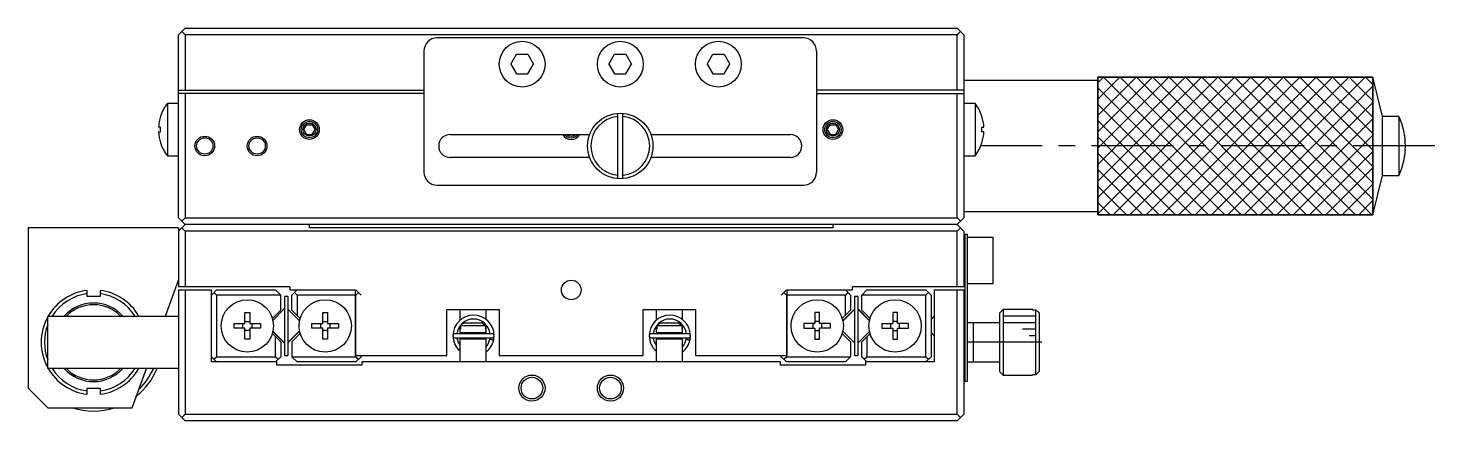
# Model space of a CAD drawing. Extents: x -367 to 375, y 8 to 432.
# Drawn here: x -167.2 to 47.8, y 372.5 to 432.5 of the extents above; entities that cross this region are included whole.
import ezdxf

# ---------------------------------------------------------------- set-up
doc = ezdxf.new("R2010")
doc.units = 0
doc.header["$LTSCALE"] = 10
doc.linetypes.add('CENTER', pattern=[2, 1.25, -0.25, 0.25, -0.25])
doc.layers.get('0').update_dxf_attribs({"linetype": 'CONTINUOUS'})
doc.layers.add('CENTER', color=1, linetype='CENTER')

msp = doc.modelspace()

# ---------------------------------------------------------------- linework, layer by layer
at = {"color": 7, "linetype": 'CONTINUOUS'}
for p, q in [((-143.183655, 432.493797), (-144.183655, 431.493797)), ((-143.183655, 432.493797), (-25.183655, 432.493797)), ((-25.183655, 432.493797), (-24.183655, 431.493797)), ((-144.183655, 403.493797), (-144.183655, 431.493797)), ((-143.683655, 431.993797), (-143.183655, 431.493797)), ((-143.183655, 431.493797), (-143.183655, 422.993797)), ((-25.183655, 431.493797), (-143.183655, 431.493797)), ((-48.683655, 430.993797), (-104.683655, 430.993797)), ((-25.183655, 431.493797), (-24.683655, 431.993797)), ((-25.183655, 422.993797), (-25.183655, 431.493797)), ((-24.183655, 431.493797), (-24.183655, 403.493797)), ((-106.683655, 428.993797), (-106.683655, 410.493797)), ((-93.415706, 426.993797), (-92.54968, 428.493797)), ((-92.54968, 428.493797), (-90.817629, 428.493797)), ((-90.817629, 428.493797), (-89.951604, 426.993797)), ((-78.415706, 426.993797), (-77.54968, 428.493797)), ((-77.54968, 428.493797), (-75.817629, 428.493797)), ((-75.817629, 428.493797), (-74.951604, 426.993797)), ((-63.415706, 426.993797), (-62.54968, 428.493797)), ((-62.54968, 428.493797), (-60.817629, 428.493797)), ((-60.817629, 428.493797), (-59.951604, 426.993797)), ((-46.683655, 428.993797), (-46.683655, 410.493797)), ((-93.415706, 426.993797), (-92.54968, 425.493797)), ((-90.817629, 425.493797), (-89.951604, 426.993797)), ((-78.415706, 426.993797), (-77.54968, 425.493797)), ((-75.817629, 425.493797), (-74.951604, 426.993797)), ((-63.415706, 426.993797), (-62.54968, 425.493797)), ((-60.817629, 425.493797), (-59.951604, 426.993797)), ((-92.54968, 425.493797), (-90.817629, 425.493797)), ((-77.54968, 425.493797), (-75.817629, 425.493797)), ((-62.54968, 425.493797), (-60.817629, 425.493797)), ((-3.683655, 424.493797), (-24.183635, 424.493797)), ((-3.683655, 424.993797), (-3.683655, 403.993797)), ((38.316345, 424.993797), (-3.683655, 424.993797)), ((39.816345, 418.993797), (38.316345, 424.993797)), ((38.316345, 403.993797), (38.316345, 424.993797)), ((-144.183655, 422.993797), (-106.683655, 422.993797)), ((-106.683655, 422.493797), (-144.183655, 422.493797)), ((-143.183655, 422.493797), (-143.183655, 403.493797)), ((-24.183655, 422.993797), (-46.683655, 422.993797)), ((-46.683655, 422.493797), (-24.183655, 422.493797)), ((-25.183655, 403.493797), (-25.183655, 422.493797)), ((-145.90713, 420.993797), (-145.90713, 412.993797)), ((-144.183655, 420.993797), (-145.90713, 420.993797)), ((-77.083655, 419.477772), (-77.083655, 409.509823)), ((-76.283655, 409.509823), (-76.283655, 419.477772)), ((-22.460179, 420.993797), (-24.183655, 420.993797)), ((-22.460179, 420.993797), (-22.460179, 412.993797)), ((-146.946237, 417.353797), (-147.263686, 417.353797)), ((-146.946237, 419.029228), (-146.955286, 419.033641)), ((-146.946237, 416.633797), (-146.946237, 417.353797)), ((-125.04968, 416.993797), (-124.616667, 417.743797)), ((-124.616667, 417.743797), (-123.750642, 417.743797)), ((-123.750642, 417.743797), (-123.317629, 416.993797)), ((-45.04968, 416.993797), (-44.616667, 417.743797)), ((-44.616667, 417.743797), (-43.750642, 417.743797)), ((-43.750642, 417.743797), (-43.317629, 416.993797)), ((-21.421072, 419.029228), (-21.412023, 419.033641)), ((-21.421072, 416.633797), (-21.421072, 417.353797)), ((-21.421072, 417.353797), (-21.103624, 417.353797)), ((42.316345, 418.993797), (39.816345, 418.993797)), ((39.816345, 409.993797), (39.816345, 418.993797)), ((42.316345, 418.993797), (42.316345, 409.993797)), ((-147.263686, 416.633797), (-146.946237, 416.633797)), ((-146.955286, 414.953953), (-146.946237, 414.958367)), ((-125.04968, 416.993797), (-124.616667, 416.243797)), ((-124.616667, 416.243797), (-123.750642, 416.243797)), ((-123.750642, 416.243797), (-123.317629, 416.993797)), ((-102.683655, 416.243797), (-81.367403, 416.243797)), ((-71.999906, 416.243797), (-50.683655, 416.243797)), ((-45.04968, 416.993797), (-44.616667, 416.243797)), ((-44.616667, 416.243797), (-43.750642, 416.243797)), ((-43.750642, 416.243797), (-43.317629, 416.993797)), ((-21.103624, 416.633797), (-21.421072, 416.633797)), ((-21.412023, 414.953953), (-21.421072, 414.958367)), ((-145.90713, 412.993797), (-144.183655, 412.993797)), ((-24.183655, 412.993797), (-22.460179, 412.993797)), ((-81.367403, 412.743797), (-102.683655, 412.743797)), ((-50.683655, 412.743797), (-71.999906, 412.743797)), ((38.316345, 403.993797), (39.816345, 409.993797)), ((39.816345, 409.993797), (42.316345, 409.993797)), ((-104.683655, 408.493797), (-48.683655, 408.493797)), ((-24.183655, 404.493797), (-3.683655, 404.493797)), ((-144.183655, 403.493797), (-143.183655, 402.493797)), ((-144.183655, 401.493797), (-143.183655, 402.493797)), ((-143.683655, 402.993797), (-143.183655, 403.493797)), ((-143.183655, 403.493797), (-25.183655, 403.493797)), ((-25.183655, 402.493797), (-143.183655, 402.493797)), ((-124.183655, 401.993797), (-124.183655, 402.493797)), ((-44.183655, 402.493797), (-44.183655, 401.993797)), ((-25.183655, 403.493797), (-24.683655, 402.993797)), ((-25.183655, 402.493797), (-24.183655, 403.493797)), ((-25.183655, 402.493797), (-24.183655, 401.493797)), ((-3.683655, 403.993797), (38.316345, 403.993797)), ((-144.183655, 401.993797), (-167.183655, 401.993797)), ((-167.183655, 401.993797), (-167.183655, 377.493797)), ((-144.183655, 401.993797), (-144.183655, 392.993797)), ((-143.683655, 401.993797), (-143.183655, 401.493797)), ((-143.183655, 401.493797), (-143.183655, 392.993797)), ((-25.183655, 401.493797), (-143.183655, 401.493797)), ((-44.183655, 401.993797), (-124.183655, 401.993797)), ((-25.183655, 401.493797), (-24.683655, 401.993797)), ((-25.183655, 392.993797), (-25.183655, 401.493797)), ((-24.183655, 401.493797), (-24.183655, 392.993797)), ((-24.183655, 400.993797), (-23.683655, 400.993797)), ((-23.983655, 378.493797), (-23.983655, 400.993797)), ((-23.683655, 400.993797), (-23.683655, 378.493797)), ((-19.683655, 400.493797), (-23.683655, 400.493797)), ((-19.683655, 393.493797), (-19.683655, 400.493797)), ((-146.185491, 388.493797), (-144.183655, 393.993797)), ((-23.683655, 393.493797), (-19.683655, 393.493797)), ((-158.183655, 391.493797), (-158.183655, 392.431051)), ((-156.183655, 391.493797), (-158.183655, 391.493797)), ((-156.183655, 392.431051), (-156.183655, 391.493797)), ((-127.183655, 392.993797), (-144.183655, 392.993797)), ((-144.183655, 392.493797), (-144.183655, 373.493797)), ((-144.183655, 392.493797), (-139.183655, 392.493797)), ((-143.183655, 392.493797), (-143.183655, 373.493797)), ((-139.183655, 381.493797), (-139.183655, 392.493797)), ((-138.383655, 392.493797), (-139.183655, 391.693797)), ((-138.383655, 391.693797), (-138.783655, 392.093797)), ((-138.383655, 392.493797), (-129.383655, 392.493797)), ((-138.383655, 391.693797), (-138.383655, 382.293797)), ((-128.583655, 391.693797), (-138.383655, 391.693797)), ((-129.383655, 392.493797), (-128.583655, 391.693797)), ((-128.583655, 389.422225), (-128.583655, 391.693797)), ((-127.483655, 391.493797), (-127.983655, 391.493797)), ((-127.983655, 391.493797), (-127.983655, 382.493797)), ((-127.483655, 391.493797), (-127.483655, 382.493797)), ((-127.183655, 392.993797), (-127.183655, 392.493797)), ((-127.183655, 392.493797), (-117.183655, 392.493797)), ((-126.083655, 392.493797), (-126.883655, 391.693797)), ((-126.883655, 389.422225), (-126.883655, 391.693797)), ((-126.083655, 391.693797), (-126.483655, 392.093797)), ((-126.083655, 391.693797), (-126.083655, 388.622225)), ((-117.083655, 391.693797), (-126.083655, 391.693797)), ((-117.183655, 392.493797), (-117.183655, 382.493797)), ((-117.083655, 392.493797), (-116.283655, 391.693797)), ((-116.683655, 392.093797), (-117.083655, 391.693797)), ((-117.083655, 382.293797), (-117.083655, 391.693797)), ((-51.283655, 392.493797), (-52.083655, 391.693797)), ((-51.283655, 391.693797), (-51.683655, 392.093797)), ((-51.283655, 391.693797), (-51.283655, 382.293797)), ((-42.283655, 391.693797), (-51.283655, 391.693797)), ((-51.183655, 392.493797), (-41.183655, 392.493797)), ((-51.183655, 382.493797), (-51.183655, 392.493797)), ((-42.283655, 392.493797), (-41.483655, 391.693797)), ((-41.883655, 392.093797), (-42.283655, 391.693797)), ((-42.283655, 388.622225), (-42.283655, 391.693797)), ((-41.483655, 391.693797), (-41.483655, 389.422225)), ((-41.183655, 392.493797), (-41.183655, 392.993797)), ((-23.983655, 392.993797), (-41.183655, 392.993797)), ((-40.883655, 391.493797), (-40.883655, 382.493797)), ((-40.383655, 391.493797), (-40.883655, 391.493797)), ((-40.383655, 391.493797), (-40.383655, 382.493797)), ((-39.783655, 391.693797), (-38.983655, 392.493797)), ((-29.983655, 391.693797), (-39.783655, 391.693797)), ((-39.783655, 389.422225), (-39.783655, 391.693797)), ((-38.983655, 392.493797), (-29.983655, 392.493797)), ((-29.983655, 392.493797), (-29.183655, 391.693797)), ((-29.583655, 392.093797), (-29.983655, 391.693797)), ((-29.983655, 382.293797), (-29.983655, 391.693797)), ((-29.183655, 391.693797), (-29.183655, 382.293797)), ((-28.683655, 392.493797), (-24.183655, 392.493797)), ((-28.683655, 392.493797), (-28.683655, 381.493797)), ((-25.183655, 373.493797), (-25.183655, 392.493797)), ((-24.183655, 392.493797), (-24.183655, 373.493797)), ((-129.854743, 388.151136), (-128.583655, 389.422225)), ((-127.983655, 389.642935), (-129.776405, 387.850185)), ((-127.483656, 389.572224), (-125.703243, 387.791813)), ((-125.612566, 388.151137), (-126.883655, 389.422225)), ((-103.183655, 382.493797), (-103.183655, 389.493797)), ((-103.183655, 389.493797), (-95.183655, 389.493797)), ((-101.183655, 389.493797), (-101.183655, 387.866616)), ((-97.183655, 387.990281), (-97.183655, 389.493797)), ((-95.183655, 389.493797), (-95.183655, 382.493797)), ((-73.183655, 382.493797), (-73.183655, 389.493797)), ((-73.183655, 389.493797), (-65.183655, 389.493797)), ((-71.183655, 389.493797), (-71.183655, 387.866616)), ((-67.183655, 387.990281), (-67.183655, 389.493797)), ((-65.183655, 389.493797), (-65.183655, 382.493797)), ((-41.483655, 389.422225), (-42.754744, 388.151137)), ((-42.664067, 387.791813), (-40.883655, 389.572225)), ((-40.883655, 389.501514), (-42.65249, 387.732678)), ((-38.590905, 387.850185), (-40.383655, 389.642935)), ((-40.383655, 389.572225), (-38.603243, 387.791813)), ((-39.783655, 389.422225), (-38.512567, 388.151136)), ((-18.183655, 389.493797), (-18.683655, 388.993797)), ((-18.183655, 389.493797), (-18.183655, 379.493797)), ((-13.683655, 389.493797), (-18.183655, 389.493797)), ((-13.683655, 389.493797), (-13.683655, 389.477772)), ((-13.683655, 389.477772), (-13.183655, 389.477772)), ((-13.183655, 379.509823), (-13.183655, 389.477772)), ((-13.183655, 389.477772), (-12.683655, 388.975984)), ((-164.183655, 380.493797), (-164.183655, 388.493797)), ((-164.183655, 388.493797), (-144.183655, 388.493797)), ((-135.719085, 386.633797), (-135.719085, 387.353797)), ((-135.719085, 387.353797), (-134.043655, 387.353797)), ((-134.371684, 386.633797), (-134.371684, 387.353797)), ((-134.043655, 389.029228), (-133.323655, 389.029228)), ((-134.043655, 387.353797), (-134.043655, 389.029228)), ((-134.043655, 387.681826), (-133.323655, 387.681826)), ((-133.323655, 389.029228), (-133.323655, 387.353797)), ((-133.323655, 387.353797), (-131.648224, 387.353797)), ((-132.995626, 387.353797), (-132.995626, 386.633797)), ((-131.648224, 387.353797), (-131.648224, 386.633797)), ((-123.819085, 387.353797), (-122.143655, 387.353797)), ((-123.819085, 386.633797), (-123.819085, 387.353797)), ((-122.471684, 386.633797), (-122.471684, 387.353797)), ((-122.143655, 389.029228), (-121.423655, 389.029228)), ((-122.143655, 387.353797), (-122.143655, 389.029228)), ((-122.143655, 387.681826), (-121.423655, 387.681826)), ((-121.423655, 389.029228), (-121.423655, 387.353797)), ((-121.423655, 387.353797), (-119.748224, 387.353797)), ((-121.095626, 387.353797), (-121.095626, 386.633797)), ((-119.748224, 387.353797), (-119.748224, 386.633797)), ((-101.120146, 386.993797), (-100.597868, 387.493797)), ((-100.597868, 387.493797), (-97.769441, 387.493797)), ((-97.769441, 387.493797), (-97.247163, 386.993797)), ((-97.183655, 385.993797), (-97.183655, 387.17203)), ((-71.120146, 386.993797), (-70.597868, 387.493797)), ((-70.597868, 387.493797), (-67.769441, 387.493797)), ((-67.769441, 387.493797), (-67.247163, 386.993797)), ((-67.183655, 385.993797), (-67.183655, 387.17203)), ((-46.943655, 387.353797), (-48.619085, 387.353797)), ((-48.619085, 387.353797), (-48.619085, 386.633797)), ((-47.271684, 387.353797), (-47.271684, 386.633797)), ((-46.223655, 389.029228), (-46.943655, 389.029228)), ((-46.943655, 389.029228), (-46.943655, 387.353797)), ((-46.223655, 387.681826), (-46.943655, 387.681826)), ((-46.223655, 387.353797), (-46.223655, 389.029228)), ((-44.548224, 387.353797), (-46.223655, 387.353797)), ((-45.895626, 386.633797), (-45.895626, 387.353797)), ((-44.548224, 386.633797), (-44.548224, 387.353797)), ((-36.719085, 387.353797), (-36.719085, 386.633797)), ((-36.719085, 387.353797), (-35.043655, 387.353797)), ((-35.371684, 387.353797), (-35.371684, 386.633797)), ((-34.323655, 389.029228), (-35.043655, 389.029228)), ((-35.043655, 389.029228), (-35.043655, 387.353797)), ((-34.323655, 387.681826), (-35.043655, 387.681826)), ((-34.323655, 387.353797), (-34.323655, 389.029228)), ((-32.648224, 387.353797), (-34.323655, 387.353797)), ((-33.995626, 386.633797), (-33.995626, 387.353797)), ((-32.648224, 386.633797), (-32.648224, 387.353797)), ((-28.683655, 388.493797), (-29.183655, 387.993797)), ((-18.683655, 387.493797), (-23.683655, 387.493797)), ((-22.683655, 381.493797), (-22.683655, 387.493797)), ((-18.683655, 379.993797), (-18.683655, 388.993797)), ((-12.683655, 388.975984), (-12.683655, 380.01161)), ((-134.043655, 386.633797), (-135.719085, 386.633797)), ((-134.043655, 384.958367), (-134.043655, 386.633797)), ((-133.323655, 386.305768), (-134.043655, 386.305768)), ((-133.323655, 384.958367), (-134.043655, 384.958367)), ((-133.323655, 386.633797), (-133.323655, 384.958367)), ((-131.648224, 386.633797), (-133.323655, 386.633797)), ((-128.583655, 384.56537), (-129.854743, 385.836458)), ((-129.776405, 386.13741), (-127.983655, 384.34466)), ((-127.983655, 384.41537), (-129.764067, 386.195782)), ((-129.383655, 382.293797), (-129.383655, 385.36537)), ((-127.483655, 384.486081), (-125.714819, 386.254916)), ((-125.703243, 386.195782), (-127.483655, 384.41537)), ((-125.612567, 385.836458), (-126.883655, 384.56537)), ((-122.143655, 386.633797), (-123.819085, 386.633797)), ((-122.143655, 384.958367), (-122.143655, 386.633797)), ((-121.423655, 386.305768), (-122.143655, 386.305768)), ((-121.423655, 384.958367), (-122.143655, 384.958367)), ((-121.423655, 386.633797), (-121.423655, 384.958367)), ((-119.748224, 386.633797), (-121.423655, 386.633797)), ((-102.197374, 384.888589), (-102.195538, 384.876896)), ((-102.196471, 384.876689), (-102.179057, 384.79837)), ((-96.258547, 385.799062), (-101.958547, 385.799062)), ((-101.958547, 385.199062), (-96.258547, 385.199062)), ((-101.605311, 384.999843), (-101.605127, 385.009843)), ((-101.604984, 384.989849), (-101.605311, 384.999843)), ((-101.605127, 385.009843), (-101.604432, 385.019822)), ((-101.604146, 384.979889), (-101.604984, 384.989849)), ((-101.604432, 385.019822), (-101.603228, 385.029752)), ((-101.602802, 384.96999), (-101.604146, 384.979889)), ((-101.603228, 385.029752), (-101.601519, 385.039606)), ((-101.600892, 384.95988), (-101.602802, 384.96999)), ((-101.601519, 385.039606), (-101.599309, 385.049358)), ((-101.599309, 385.049358), (-101.596606, 385.058981)), ((-101.596606, 385.058981), (-101.593417, 385.06845)), ((-101.593417, 385.06845), (-101.589754, 385.077738)), ((-101.589754, 385.077738), (-101.585627, 385.086823)), ((-101.585627, 385.086823), (-101.581048, 385.095679)), ((-101.581048, 385.095679), (-101.576032, 385.104286)), ((-101.576032, 385.104286), (-101.570594, 385.112622)), ((-101.570594, 385.112622), (-101.564749, 385.120665)), ((-101.564749, 385.120665), (-101.558514, 385.128398)), ((-101.558514, 385.128398), (-101.551907, 385.135801)), ((-101.551907, 385.135801), (-101.544946, 385.142858)), ((-101.544946, 385.142858), (-101.53765, 385.149552)), ((-101.53765, 385.149552), (-101.53004, 385.15587)), ((-101.53004, 385.15587), (-101.522134, 385.161797)), ((-101.522134, 385.161797), (-101.513954, 385.16732)), ((-101.513954, 385.16732), (-101.50552, 385.17243)), ((-101.50552, 385.17243), (-101.496853, 385.177114)), ((-101.496853, 385.177114), (-101.487976, 385.181365)), ((-101.487976, 385.181365), (-101.478909, 385.185173)), ((-101.478909, 385.185173), (-101.469674, 385.188531)), ((-101.469674, 385.188531), (-101.460293, 385.191433)), ((-101.460293, 385.191433), (-101.450789, 385.193874)), ((-101.450789, 385.193874), (-101.441183, 385.195849)), ((-101.441183, 385.195849), (-101.431497, 385.197356)), ((-101.431497, 385.197356), (-101.421753, 385.19839)), ((-101.421753, 385.19839), (-101.411974, 385.198951)), ((-101.411974, 385.198951), (-101.405297, 385.199062)), ((-101.183655, 386.981022), (-101.183655, 385.993797)), ((-101.120146, 386.493797), (-101.183655, 386.493797)), ((-101.183655, 385.993797), (-97.183655, 385.993797)), ((-97.183655, 384.993797), (-101.183655, 384.993797)), ((-101.183655, 384.993797), (-101.183655, 381.493797)), ((-101.120146, 386.993797), (-101.120146, 386.493797)), ((-97.247163, 386.993797), (-101.120146, 386.993797)), ((-100.433655, 385.993797), (-100.433655, 385.799062)), ((-100.433655, 385.199062), (-100.433655, 384.993797)), ((-97.933655, 385.799062), (-97.933655, 385.993797)), ((-97.933655, 384.993797), (-97.933655, 385.199062)), ((-97.247163, 386.493797), (-97.247163, 386.993797)), ((-97.183655, 386.493797), (-97.247163, 386.493797)), ((-97.183655, 381.493797), (-97.183655, 384.993797)), ((-96.811797, 385.199062), (-96.802523, 385.198848)), ((-96.802523, 385.198848), (-96.792757, 385.198162)), ((-96.792757, 385.198162), (-96.783035, 385.197004)), ((-96.783035, 385.197004), (-96.773381, 385.195376)), ((-96.773381, 385.195376), (-96.763815, 385.193282)), ((-96.763815, 385.193282), (-96.75436, 385.190726)), ((-96.75436, 385.190726), (-96.745038, 385.187713)), ((-96.745038, 385.187713), (-96.735869, 385.184249)), ((-96.735869, 385.184249), (-96.726875, 385.180341)), ((-96.726875, 385.180341), (-96.718078, 385.175997)), ((-96.718078, 385.175997), (-96.709498, 385.171224)), ((-96.709498, 385.171224), (-96.701156, 385.166034)), ((-96.701156, 385.166034), (-96.693073, 385.160436)), ((-96.693073, 385.160436), (-96.685267, 385.154443)), ((-96.685267, 385.154443), (-96.67776, 385.148066)), ((-96.67776, 385.148066), (-96.670571, 385.141319)), ((-96.670571, 385.141319), (-96.663717, 385.134217)), ((-96.663717, 385.134217), (-96.657219, 385.126776)), ((-96.657219, 385.126776), (-96.651092, 385.119011)), ((-96.651092, 385.119011), (-96.645355, 385.110942)), ((-96.645355, 385.110942), (-96.640024, 385.102586)), ((-96.640024, 385.102586), (-96.635114, 385.093963)), ((-96.635114, 385.093963), (-96.630639, 385.085095)), ((-96.630639, 385.085095), (-96.626614, 385.076003)), ((-96.626614, 385.076003), (-96.62305, 385.06671)), ((-96.62305, 385.06671), (-96.61996, 385.057239)), ((-96.613714, 384.968205), (-96.621826, 384.932009)), ((-96.61996, 385.057239), (-96.617352, 385.047615)), ((-96.033193, 384.822581), (-96.618083, 384.948886)), ((-96.617352, 385.047615), (-96.615235, 385.037864)), ((-96.615373, 384.95694), (-96.61626, 384.95935)), ((-96.614581, 384.968252), (-96.616202, 384.95988)), ((-96.612682, 384.954158), (-96.615373, 384.95694)), ((-96.615235, 385.037864), (-96.613617, 385.02801)), ((-96.613146, 384.978151), (-96.614581, 384.968252)), ((-96.613617, 385.02801), (-96.612503, 385.018081)), ((-96.61222, 384.988111), (-96.613146, 384.978151)), ((-96.608206, 384.95102), (-96.612682, 384.954158)), ((-96.612503, 385.018081), (-96.611898, 385.008103)), ((-96.611803, 384.998104), (-96.61222, 384.988111)), ((-96.611898, 385.008103), (-96.611803, 384.998104)), ((-96.601971, 384.947546), (-96.608206, 384.95102)), ((-96.594016, 384.943756), (-96.601971, 384.947546)), ((-96.584391, 384.939675), (-96.594016, 384.943756)), ((-96.573153, 384.935328), (-96.584391, 384.939675)), ((-96.560373, 384.93074), (-96.573153, 384.935328)), ((-96.54613, 384.925942), (-96.560373, 384.93074)), ((-96.53051, 384.920961), (-96.54613, 384.925942)), ((-96.513612, 384.91583), (-96.53051, 384.920961)), ((-96.495538, 384.910579), (-96.513612, 384.91583)), ((-96.4764, 384.905241), (-96.495538, 384.910579)), ((-96.456316, 384.899848), (-96.4764, 384.905241)), ((-96.43541, 384.894435), (-96.456316, 384.899848)), ((-96.413811, 384.889034), (-96.43541, 384.894435)), ((-96.391653, 384.883679), (-96.413811, 384.889034)), ((-96.36907, 384.878403), (-96.391653, 384.883679)), ((-96.346204, 384.873238), (-96.36907, 384.878403)), ((-96.323194, 384.868216), (-96.346204, 384.873238)), ((-96.300184, 384.863368), (-96.323194, 384.868216)), ((-96.277313, 384.858724), (-96.300184, 384.863368)), ((-96.254725, 384.854313), (-96.277313, 384.858724)), ((-96.232557, 384.850161), (-96.254725, 384.854313)), ((-96.210946, 384.846295), (-96.232557, 384.850161)), ((-96.029766, 384.833023), (-96.060028, 385.27412)), ((-96.030423, 384.83262), (-96.011096, 384.929341)), ((-96.011096, 384.929341), (-95.959615, 385.466934)), ((-72.197374, 384.888589), (-72.195538, 384.876896)), ((-72.196471, 384.876689), (-72.179057, 384.79837)), ((-66.258547, 385.799062), (-71.958547, 385.799062)), ((-71.958547, 385.199062), (-66.258547, 385.199062)), ((-71.605311, 384.999843), (-71.605127, 385.009843)), ((-71.604984, 384.989849), (-71.605311, 384.999843)), ((-71.605127, 385.009843), (-71.604432, 385.019822)), ((-71.604146, 384.979889), (-71.604984, 384.989849)), ((-71.604432, 385.019822), (-71.603228, 385.029752)), ((-71.602802, 384.96999), (-71.604146, 384.979889)), ((-71.603228, 385.029752), (-71.601519, 385.039606)), ((-71.600892, 384.95988), (-71.602802, 384.96999)), ((-71.601519, 385.039606), (-71.599309, 385.049358)), ((-71.599309, 385.049358), (-71.596606, 385.058981)), ((-71.596606, 385.058981), (-71.593417, 385.06845)), ((-71.593417, 385.06845), (-71.589754, 385.077738)), ((-71.589754, 385.077738), (-71.585627, 385.086823)), ((-71.585627, 385.086823), (-71.581048, 385.095679)), ((-71.581048, 385.095679), (-71.576032, 385.104286)), ((-71.576032, 385.104286), (-71.570594, 385.112622)), ((-71.570594, 385.112622), (-71.564749, 385.120665)), ((-71.564749, 385.120665), (-71.558514, 385.128398)), ((-71.558514, 385.128398), (-71.551907, 385.135801)), ((-71.551907, 385.135801), (-71.544946, 385.142858)), ((-71.544946, 385.142858), (-71.53765, 385.149552)), ((-71.53765, 385.149552), (-71.53004, 385.15587)), ((-71.53004, 385.15587), (-71.522134, 385.161797)), ((-71.522134, 385.161797), (-71.513954, 385.16732)), ((-71.513954, 385.16732), (-71.50552, 385.17243)), ((-71.50552, 385.17243), (-71.496853, 385.177114)), ((-71.496853, 385.177114), (-71.487976, 385.181365)), ((-71.487976, 385.181365), (-71.478909, 385.185173)), ((-71.478909, 385.185173), (-71.469674, 385.188531)), ((-71.469674, 385.188531), (-71.460293, 385.191433)), ((-71.460293, 385.191433), (-71.450789, 385.193874)), ((-71.450789, 385.193874), (-71.441183, 385.195849)), ((-71.441183, 385.195849), (-71.431497, 385.197356)), ((-71.431497, 385.197356), (-71.421753, 385.19839)), ((-71.421753, 385.19839), (-71.411974, 385.198951)), ((-71.411974, 385.198951), (-71.405297, 385.199062)), ((-71.183655, 386.981022), (-71.183655, 385.993797)), ((-71.120146, 386.493797), (-71.183655, 386.493797)), ((-71.183655, 385.993797), (-67.183655, 385.993797)), ((-67.183655, 384.993797), (-71.183655, 384.993797)), ((-71.183655, 384.993797), (-71.183655, 381.493797)), ((-67.247163, 386.993797), (-71.120146, 386.993797)), ((-71.120146, 386.993797), (-71.120146, 386.493797)), ((-70.433655, 385.993797), (-70.433655, 385.799062)), ((-70.433655, 385.199062), (-70.433655, 384.993797)), ((-67.933655, 385.799062), (-67.933655, 385.993797)), ((-67.933655, 384.993797), (-67.933655, 385.199062)), ((-67.247163, 386.493797), (-67.247163, 386.993797)), ((-67.183655, 386.493797), (-67.247163, 386.493797)), ((-67.183655, 381.493797), (-67.183655, 384.993797)), ((-66.811797, 385.199062), (-66.802523, 385.198848)), ((-66.802523, 385.198848), (-66.792757, 385.198162)), ((-66.792757, 385.198162), (-66.783035, 385.197004)), ((-66.783035, 385.197004), (-66.773381, 385.195376)), ((-66.773381, 385.195376), (-66.763815, 385.193282)), ((-66.763815, 385.193282), (-66.75436, 385.190726)), ((-66.75436, 385.190726), (-66.745038, 385.187713)), ((-66.745038, 385.187713), (-66.735869, 385.184249)), ((-66.735869, 385.184249), (-66.726875, 385.180341)), ((-66.726875, 385.180341), (-66.718078, 385.175997)), ((-66.718078, 385.175997), (-66.709498, 385.171224)), ((-66.709498, 385.171224), (-66.701156, 385.166034)), ((-66.701156, 385.166034), (-66.693073, 385.160436)), ((-66.693073, 385.160436), (-66.685267, 385.154443)), ((-66.685267, 385.154443), (-66.67776, 385.148066)), ((-66.67776, 385.148066), (-66.670571, 385.141319)), ((-66.670571, 385.141319), (-66.663717, 385.134217)), ((-66.663717, 385.134217), (-66.657219, 385.126776)), ((-66.657219, 385.126776), (-66.651092, 385.119011)), ((-66.651092, 385.119011), (-66.645355, 385.110942)), ((-66.645355, 385.110942), (-66.640024, 385.102586)), ((-66.640024, 385.102586), (-66.635114, 385.093963)), ((-66.635114, 385.093963), (-66.630639, 385.085095)), ((-66.630639, 385.085095), (-66.626614, 385.076003)), ((-66.626614, 385.076003), (-66.62305, 385.06671)), ((-66.62305, 385.06671), (-66.61996, 385.057239)), ((-66.613844, 384.968234), (-66.621826, 384.932009)), ((-66.61996, 385.057239), (-66.617352, 385.047615)), ((-66.035014, 384.82155), (-66.618083, 384.948886)), ((-66.617352, 385.047615), (-66.615235, 385.037864)), ((-66.615373, 384.95694), (-66.61626, 384.95935)), ((-66.614581, 384.968252), (-66.616202, 384.95988)), ((-66.612682, 384.954158), (-66.615373, 384.95694)), ((-66.615235, 385.037864), (-66.613617, 385.02801)), ((-66.613146, 384.978151), (-66.614581, 384.968252)), ((-66.613617, 385.02801), (-66.612503, 385.018081)), ((-66.61222, 384.988111), (-66.613146, 384.978151)), ((-66.608206, 384.95102), (-66.612682, 384.954158)), ((-66.612503, 385.018081), (-66.611898, 385.008103)), ((-66.611803, 384.998104), (-66.61222, 384.988111)), ((-66.611898, 385.008103), (-66.611803, 384.998104)), ((-66.601971, 384.947546), (-66.608206, 384.95102)), ((-66.594016, 384.943756), (-66.601971, 384.947546)), ((-66.584391, 384.939675), (-66.594016, 384.943756)), ((-66.573153, 384.935328), (-66.584391, 384.939675)), ((-66.560373, 384.93074), (-66.573153, 384.935328)), ((-66.54613, 384.925942), (-66.560373, 384.93074)), ((-66.53051, 384.920961), (-66.54613, 384.925942)), ((-66.513612, 384.91583), (-66.53051, 384.920961)), ((-66.495538, 384.910579), (-66.513612, 384.91583)), ((-66.4764, 384.905241), (-66.495538, 384.910579)), ((-66.456316, 384.899848), (-66.4764, 384.905241)), ((-66.43541, 384.894435), (-66.456316, 384.899848)), ((-66.413811, 384.889034), (-66.43541, 384.894435)), ((-66.391653, 384.883679), (-66.413811, 384.889034)), ((-66.36907, 384.878403), (-66.391653, 384.883679)), ((-66.346204, 384.873238), (-66.36907, 384.878403)), ((-66.323194, 384.868216), (-66.346204, 384.873238)), ((-66.300184, 384.863368), (-66.323194, 384.868216)), ((-66.277313, 384.858724), (-66.300184, 384.863368)), ((-66.254725, 384.854313), (-66.277313, 384.858724)), ((-66.232557, 384.850161), (-66.254725, 384.854313)), ((-66.210946, 384.846295), (-66.232557, 384.850161)), ((-66.029766, 384.833023), (-66.060028, 385.27412)), ((-66.030423, 384.83262), (-66.011096, 384.929341)), ((-66.011096, 384.929341), (-65.959615, 385.466934)), ((-48.619085, 386.633797), (-46.943655, 386.633797)), ((-46.943655, 386.633797), (-46.943655, 384.958367)), ((-46.943655, 386.305768), (-46.223655, 386.305768)), ((-46.943655, 384.958367), (-46.223655, 384.958367)), ((-46.223655, 384.958367), (-46.223655, 386.633797)), ((-44.548224, 386.633797), (-46.223655, 386.633797)), ((-41.483655, 384.56537), (-42.754743, 385.836458)), ((-40.883655, 384.41537), (-42.664067, 386.195782)), ((-40.383655, 384.34466), (-38.590905, 386.13741)), ((-39.783655, 384.56537), (-38.512567, 385.836458)), ((-38.983655, 385.36537), (-38.983655, 382.293797)), ((-36.719085, 386.633797), (-35.043655, 386.633797)), ((-35.043655, 386.633797), (-35.043655, 384.958367)), ((-35.043655, 386.305768), (-34.323655, 386.305768)), ((-35.043655, 384.958367), (-34.323655, 384.958367)), ((-34.323655, 384.958367), (-34.323655, 386.633797)), ((-34.323655, 386.633797), (-32.648224, 386.633797)), ((-29.183655, 385.993797), (-28.683655, 385.493797)), ((-23.983655, 385.993797), (-24.183635, 385.993797)), ((-128.583655, 384.56537), (-128.583655, 382.293797)), ((-126.883655, 384.56537), (-126.883655, 382.293797)), ((-102.182836, 384.829587), (-102.187171, 384.832536)), ((-96.190027, 384.842738), (-96.210946, 384.846295)), ((-96.169927, 384.839513), (-96.190027, 384.842738)), ((-96.150771, 384.836638), (-96.169927, 384.839513)), ((-96.132676, 384.834132), (-96.150771, 384.836638)), ((-96.115755, 384.83201), (-96.132676, 384.834132)), ((-96.100112, 384.830286), (-96.115755, 384.83201)), ((-96.085842, 384.82897), (-96.100112, 384.830286)), ((-96.073035, 384.828069), (-96.085842, 384.82897)), ((-96.061769, 384.827591), (-96.073035, 384.828069)), ((-96.052113, 384.827536), (-96.061769, 384.827591)), ((-96.044127, 384.827907), (-96.052113, 384.827536)), ((-96.03786, 384.8287), (-96.044127, 384.827907)), ((-96.033351, 384.829911), (-96.03786, 384.8287)), ((-96.030628, 384.831533), (-96.033351, 384.829911)), ((-96.032416, 384.823464), (-96.033193, 384.822581)), ((-96.03214, 384.824727), (-96.032416, 384.823464)), ((-96.029708, 384.833554), (-96.030628, 384.831533)), ((-72.182836, 384.829587), (-72.187171, 384.832536)), ((-66.190027, 384.842738), (-66.210946, 384.846295)), ((-66.169927, 384.839513), (-66.190027, 384.842738)), ((-66.150771, 384.836638), (-66.169927, 384.839513)), ((-66.132676, 384.834132), (-66.150771, 384.836638)), ((-66.115755, 384.83201), (-66.132676, 384.834132)), ((-66.100112, 384.830286), (-66.115755, 384.83201)), ((-66.085842, 384.82897), (-66.100112, 384.830286)), ((-66.073035, 384.828069), (-66.085842, 384.82897)), ((-66.061769, 384.827591), (-66.073035, 384.828069)), ((-66.052113, 384.827536), (-66.061769, 384.827591)), ((-66.044127, 384.827907), (-66.052113, 384.827536)), ((-66.03786, 384.8287), (-66.044127, 384.827907)), ((-66.033351, 384.829911), (-66.03786, 384.8287)), ((-66.032416, 384.823464), (-66.035014, 384.82155)), ((-66.030628, 384.831533), (-66.033351, 384.829911)), ((-66.029708, 384.833554), (-66.030628, 384.831533)), ((-41.483655, 384.56537), (-41.483655, 382.293797)), ((-39.783655, 382.293797), (-39.783655, 384.56537)), ((-24.183635, 382.993797), (-23.983655, 382.993797)), ((-139.183655, 382.293797), (-138.383655, 381.493797)), ((-129.183655, 381.493797), (-139.183655, 381.493797)), ((-138.783655, 381.893797), (-138.383655, 382.293797)), ((-138.383655, 382.293797), (-129.383655, 382.293797)), ((-129.383655, 382.293797), (-128.983655, 381.893797)), ((-128.583655, 382.293797), (-129.383655, 381.493797)), ((-129.183655, 380.993797), (-129.183655, 381.493797)), ((-116.183655, 380.993797), (-129.183655, 380.993797)), ((-127.983655, 382.493797), (-127.483655, 382.493797)), ((-126.083655, 381.493797), (-126.883655, 382.293797)), ((-126.883655, 382.293797), (-117.083655, 382.293797)), ((-117.083655, 381.493797), (-126.083655, 381.493797)), ((-117.183655, 382.493797), (-103.183655, 382.493797)), ((-117.083655, 382.293797), (-116.683655, 381.893797)), ((-116.283655, 382.293797), (-117.083655, 381.493797)), ((-116.283655, 382.493797), (-116.283655, 382.293797)), ((-116.183655, 381.493797), (-116.183655, 380.993797)), ((-52.183655, 381.493797), (-116.183655, 381.493797)), ((-95.183655, 382.493797), (-73.183655, 382.493797)), ((-65.183655, 382.493797), (-51.183655, 382.493797)), ((-52.183655, 380.993797), (-52.183655, 381.493797)), ((-39.183655, 380.993797), (-52.183655, 380.993797)), ((-52.083655, 382.293797), (-52.083655, 382.493797)), ((-52.083655, 382.293797), (-51.283655, 381.493797)), ((-51.683655, 381.893797), (-51.283655, 382.293797)), ((-51.283655, 382.293797), (-41.483655, 382.293797)), ((-42.283655, 381.493797), (-51.283655, 381.493797)), ((-41.483655, 382.293797), (-42.283655, 381.493797)), ((-40.883655, 382.493797), (-40.383655, 382.493797)), ((-39.783655, 382.293797), (-38.983655, 381.493797)), ((-39.383655, 381.893797), (-38.983655, 382.293797)), ((-39.183655, 381.493797), (-39.183655, 380.993797)), ((-28.683655, 381.493797), (-39.183655, 381.493797)), ((-38.983655, 382.293797), (-29.983655, 382.293797)), ((-29.983655, 382.293797), (-29.583655, 381.893797)), ((-29.183655, 382.293797), (-29.983655, 381.493797)), ((-23.683655, 381.493797), (-18.683655, 381.493797)), ((-144.183655, 380.493797), (-164.183655, 380.493797)), ((-151.281074, 374.493797), (-149.097253, 380.493797)), ((-23.683655, 378.493797), (-23.983655, 378.493797)), ((-18.683655, 379.993797), (-18.183655, 379.493797)), ((-18.183655, 379.493797), (-13.683655, 379.493797)), ((-13.183655, 379.509823), (-13.683655, 379.509823)), ((-13.683655, 379.509823), (-13.683655, 379.493797)), ((-12.683655, 380.01161), (-13.183655, 379.509823)), ((-167.183655, 377.493797), (-164.183655, 374.493797)), ((-158.183655, 377.493797), (-156.183655, 377.493797)), ((-158.183655, 376.556543), (-158.183655, 377.493797)), ((-156.183655, 377.493797), (-156.183655, 376.556543)), ((-164.183655, 374.493797), (-151.281074, 374.493797)), ((-144.183655, 373.493797), (-143.183655, 372.493797)), ((-143.683655, 372.993797), (-143.183655, 373.493797)), ((-143.183655, 373.493797), (-25.183655, 373.493797)), ((-25.183655, 372.493797), (-143.183655, 372.493797)), ((-25.183655, 373.493797), (-24.683655, 372.993797)), ((-24.183655, 373.493797), (-25.183655, 372.493797))]:
    msp.add_line(p, q, dxfattribs=at)
at = {"color": 3, "linetype": 'CONTINUOUS'}
for p, q in [((-3.683655, 424.138893), (-2.82875, 424.993797)), ((-3.683655, 421.638893), (-0.32875, 424.993797)), ((-3.683655, 419.138893), (2.17125, 424.993797)), ((-3.683655, 416.638893), (4.67125, 424.993797)), ((-3.683655, 414.138893), (7.17125, 424.993797)), ((-3.683655, 411.638893), (9.67125, 424.993797)), ((-3.683655, 409.138893), (12.17125, 424.993797)), ((-3.683655, 406.638893), (14.67125, 424.993797)), ((-3.683655, 404.138893), (17.17125, 424.993797)), ((-3.683655, 403.993797), (-3.683655, 424.993797)), ((-3.683655, 424.993797), (38.316345, 424.993797)), ((-2.80394, 424.993797), (18.19606, 403.993797)), ((-1.32875, 403.993797), (19.67125, 424.993797)), ((-0.30394, 424.993797), (20.69606, 403.993797)), ((1.17125, 403.993797), (22.17125, 424.993797)), ((2.19606, 424.993797), (23.19606, 403.993797)), ((3.67125, 403.993797), (24.67125, 424.993797)), ((4.69606, 424.993797), (25.69606, 403.993797)), ((6.17125, 403.993797), (27.17125, 424.993797)), ((7.19606, 424.993797), (28.19606, 403.993797)), ((8.67125, 403.993797), (29.67125, 424.993797)), ((9.69606, 424.993797), (30.69606, 403.993797)), ((11.17125, 403.993797), (32.17125, 424.993797)), ((12.19606, 424.993797), (33.19606, 403.993797)), ((13.67125, 403.993797), (34.67125, 424.993797)), ((14.69606, 424.993797), (35.69606, 403.993797)), ((16.17125, 403.993797), (37.17125, 424.993797)), ((17.19606, 424.993797), (38.19606, 403.993797)), ((18.67125, 403.993797), (38.316345, 423.638893)), ((19.69606, 424.993797), (38.316345, 406.373512)), ((22.19606, 424.993797), (38.316345, 408.873512)), ((24.69606, 424.993797), (38.316345, 411.373512)), ((27.19606, 424.993797), (38.316345, 413.873512)), ((29.69606, 424.993797), (38.316345, 416.373512)), ((32.19606, 424.993797), (38.316345, 418.873512)), ((34.69606, 424.993797), (38.316345, 421.373512)), ((37.19606, 424.993797), (38.316345, 423.873512)), ((38.316345, 424.993797), (38.316345, 403.993797)), ((-3.683655, 423.373512), (15.69606, 403.993797)), ((-3.683655, 420.873512), (13.19606, 403.993797)), ((21.17125, 403.993797), (38.316345, 421.138893)), ((-3.683655, 418.373512), (10.69606, 403.993797)), ((23.67125, 403.993797), (38.316345, 418.638893)), ((-3.683655, 415.873512), (8.19606, 403.993797)), ((26.17125, 403.993797), (38.316345, 416.138893)), ((-3.683655, 413.373512), (5.69606, 403.993797)), ((28.67125, 403.993797), (38.316345, 413.638893)), ((-3.683655, 410.873512), (3.19606, 403.993797)), ((31.17125, 403.993797), (38.316345, 411.138893)), ((33.67125, 403.993797), (38.316345, 408.638893)), ((-3.683655, 408.373512), (0.69606, 403.993797)), ((-3.683655, 405.873512), (-1.80394, 403.993797)), ((36.17125, 403.993797), (38.316345, 406.138893)), ((38.316345, 403.993797), (-3.683655, 403.993797)), ((-13.183655, 388.493797), (-18.183655, 388.493797)), ((-13.183655, 387.493797), (-18.183655, 387.493797)), ((-13.183655, 386.493797), (-15.183655, 386.493797)), ((-13.183655, 385.493797), (-14.183655, 385.493797))]:
    msp.add_line(p, q, dxfattribs=at)
at = {"color": 7, "linetype": 'CONTINUOUS'}
for centre, radius in [((-91.683655, 426.993797), 3.5), ((-76.683655, 426.993797), 3.5), ((-61.683655, 426.993797), 3.5), ((-76.683655, 414.493797), 5), ((-124.183655, 416.993797), 1.25), ((-124.183655, 416.993797), 1), ((-44.183655, 416.993797), 1.25), ((-44.183655, 416.993797), 1), ((-140.183655, 414.493797), 1.25), ((-132.183655, 414.493797), 1.25), ((-84.183655, 392.493797), 1.5), ((-133.683655, 386.993797), 4), ((-121.783655, 386.993797), 4), ((-46.583655, 386.993797), 4), ((-34.683655, 386.993797), 4), ((-90.183655, 377.493797), 1.65), ((-78.183655, 377.493797), 1.65)]:
    msp.add_circle(centre, radius, dxfattribs=at)
at = {"color": 3, "linetype": 'CONTINUOUS'}
for centre, radius in [((-124.183655, 416.993797), 1.5), ((-44.183655, 416.993797), 1.5), ((-140.183655, 414.493797), 1.5), ((-132.183655, 414.493797), 1.5), ((-90.183655, 377.493797), 2), ((-78.183655, 377.493797), 2)]:
    msp.add_circle(centre, radius, dxfattribs=at)
at = {"color": 7, "linetype": 'CONTINUOUS'}
for centre, radius, start, end in [((-104.683655, 428.993797), 2, 90, 180), ((-48.683655, 428.993797), 2, 0, 90), ((-140.783655, 416.993797), 6.5, 142.020128, 161.710277), ((-27.583655, 416.993797), 6.5, 18.289723, 37.979872), ((-140.783655, 416.993797), 6.490023, 161.722202, 176.820185), ((-76.683655, 414.493797), 4.5, 95.099689, 264.900311), ((-76.683655, 414.493797), 4.5, 275.099689, 84.900311), ((-27.583655, 416.993797), 6.490023, 3.179815, 18.277798), ((32.691345, 414.493797), 10.625, 334.942385, 25.057615), ((-140.783655, 416.993797), 6.490023, 183.179815, 198.277798), ((-140.783655, 416.993797), 6.5, 198.289723, 217.979872), ((-102.683655, 414.493797), 1.75, 90, 270), ((-84.183655, 416.993797), 1.25, 216.869898, 323.130102), ((-84.183655, 416.993797), 1, 228.590378, 311.409622), ((-50.683655, 414.493797), 1.75, 270, 90), ((-27.583655, 416.993797), 6.5, 322.020128, 341.710277), ((-27.583655, 416.993797), 6.490023, 341.722202, 356.820185), ((-104.683655, 410.493797), 2, 180, 270), ((-48.683655, 410.493797), 2, 270, 0), ((-157.183655, 384.493797), 8, 97.180756, 150), ((-157.183655, 384.493797), 7.5, 97.662256, 147.769047), ((-157.183655, 384.493797), 8, 30, 82.819244), ((-157.183655, 384.493797), 7.5, 32.230953, 82.337744), ((-157.183655, 384.493797), 6, 41.810315, 138.189685), ((-157.183655, 384.493797), 5.75, 44.07921, 135.92079), ((-157.183655, 384.493797), 8, 151.044976, 208.955024), ((-157.183655, 384.493797), 7.5, 158.96053, 201.03947), ((-99.108549, 385.4994), 3.149092, 0.591862, 179.510247), ((-99.108559, 385.499227), 2.550391, 6.75348, 173.247024), ((-69.108549, 385.4994), 3.149092, 0.591862, 179.510247), ((-69.108559, 385.499227), 2.550391, 6.75348, 173.247024), ((-101.958547, 385.499062), 0.3, 90, 270), ((-99.108297, 385.49912), 3.149344, 180.61806, 228.768943), ((-99.10711, 385.4994), 2.551858, 186.760389, 215.518733), ((-99.117638, 385.503668), 2.560414, 319.063227, 347.733953), ((-96.258547, 385.499062), 0.3, 270, 90), ((-71.958547, 385.499062), 0.3, 90, 270), ((-69.108297, 385.49912), 3.149344, 180.61806, 228.768943), ((-69.10711, 385.4994), 2.551858, 186.760389, 215.518733), ((-69.117638, 385.503668), 2.560414, 319.063227, 347.733953), ((-66.258547, 385.499062), 0.3, 270, 90), ((-99.105823, 385.498044), 3.146569, 307.657363, 347.801923), ((-69.105823, 385.498044), 3.146569, 307.657363, 347.801923), ((-157.183655, 384.493797), 8, 210, 262.819244), ((-157.183655, 384.493797), 7.5, 212.230953, 262.337744), ((-157.183655, 384.493797), 6, 221.810315, 318.189685), ((-157.183655, 384.493797), 5.75, 224.07921, 315.92079), ((-157.183655, 384.493797), 8, 277.180756, 330), ((-157.183655, 384.493797), 7.5, 277.662256, 327.769047), ((-157.183655, 384.493797), 10.5, 308.64747, 337.607312), ((-157.183655, 384.493797), 10, 313.725207, 336.421822), ((-157.183655, 384.493797), 10.5, 252.24721, 287.75279)]:
    msp.add_arc(centre, radius, start, end, dxfattribs=at)
at = {"color": 3, "linetype": 'CONTINUOUS'}
for centre, radius, start, end in [((-84.183655, 416.993797), 1.5, 210, 330), ((-157.183655, 384.493797), 6, 41.810315, 138.189685), ((-157.183655, 384.493797), 5.75, 44.07921, 135.92079)]:
    msp.add_arc(centre, radius, start, end, dxfattribs=at)
at = {"color": 4, "linetype": 'CONTINUOUS'}
for radius, start, end in [(6, 221.810315, 318.189685), (5.75, 224.07921, 315.92079)]:
    msp.add_arc((-157.183655, 384.493797), radius, start, end, dxfattribs=at)
at = {"layer": 'CENTER', "color": 1, "linetype": 'CENTER'}
for p, q in [((47.816345, 414.493797), (-21.412023, 414.493797)), ((-12.233655, 384.493797), (-23.683655, 384.493797))]:
    msp.add_line(p, q, dxfattribs=at)

doc.saveas('drawing.dxf')
